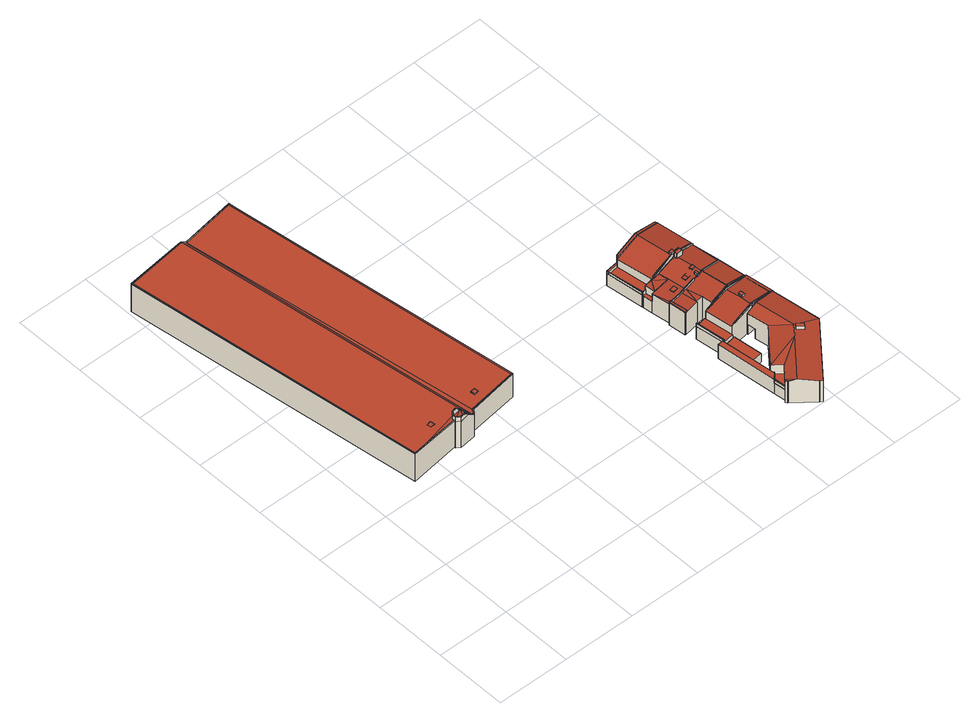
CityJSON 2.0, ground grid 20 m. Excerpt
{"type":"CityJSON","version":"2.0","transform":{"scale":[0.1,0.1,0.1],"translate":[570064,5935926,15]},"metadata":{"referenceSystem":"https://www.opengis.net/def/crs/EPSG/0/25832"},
"CityObjects":{
"building1":{"type":"Building","attributes":{"Grundfläche 2D":"2839.450642","Grundhöhe NN":"16.405"},"children":["building1-1","building1-2","building1-3"],"geometry":[{"type":"MultiSurface","lod":"3","boundaries":[[[0,1,2,3]],[[3,4,0]],[[5,6,1]],[[6,2,1]],[[7,6,5]],[[8,4,3]],[[8,9,10,4]],[[11,10,9]],[[12,10,11]],[[11,13,14,12]],[[15,16,13]],[[16,14,13]],[[17,18,19,20,8,21]],[[22,23,24,25,20,19,18]],[[26,27,23]],[[28,23,27,29,30]],[[23,28,30,29,31,32,20,25,24]],[[29,33,34,35,20,32,31]],[[20,35,34,33,36,37,38]],[[36,39,40,41,42,20,38,37]],[[43,44,39]],[[45,42,39,44,46]],[[40,39,42,41]],[[8,20,42,45,47]],[[48,44,43]],[[49,50,45,46,51]],[[52,53,1,0]],[[53,23,5,1]],[[22,18,6,7]],[[18,17,2,6]],[[3,2,17,21]],[[21,8,47,45,9,8,3]],[[45,50,11,9]],[[49,51,13,11,50]],[[51,46,15,13]],[[44,54,14,16]],[[54,55,12,14]],[[10,12,55,56,57,4]],[[52,0,4]],[[53,52,58,59]],[[23,53,59,60]],[[26,23,60,61]],[[27,26,61,62]],[[63,43,39,36,33,29,27,62,64]],[[48,43,63,65]],[[44,48,65,66]],[[54,44,66,67]],[[55,54,67,68]],[[52,4,69,58]],[[57,56,55,68,69]],[[4,57,69]],[[64,62,61,60,59,58,69,68,67,66,65,63]]],"semantics":{"surfaces":[{"type":"RoofSurface"},{"type":"WallSurface"},{"type":"GroundSurface"}],"values":[0,0,0,0,0,0,0,0,0,0,0,0,0,0,0,0,0,0,0,0,0,0,0,0,0,0,1,1,1,1,1,1,1,1,1,1,1,1,1,1,1,1,1,1,1,1,1,1,1,1,1,2]}}]},
"building1-1":{"type":"BuildingInstallation","parents":["building1"],"geometry":[{"type":"MultiSurface","lod":"3","boundaries":[[[70,71,72]],[[71,73,72]],[[73,74,72]],[[70,75,76,77,71]],[[75,33,36,78,37,79,76]],[[80,81,82,83,78,36,84]],[[80,85,86,81]],[[16,86,85]],[[16,15,87,86]],[[73,88,89,74]],[[89,88,90,91,92]],[[93,94,90]],[[94,91,90]],[[93,95,96,94]],[[96,95,97,35,98,99]],[[100,98,35]],[[101,98,100]],[[26,27,70,72]],[[70,27,29,33,36,33,75]],[[43,80,84,36,39]],[[43,48,85,80]],[[48,44,16,85]],[[46,102,87,15]],[[102,103,86,87]],[[103,104,81,86]],[[104,42,40,78,83,82,81]],[[79,37,78,37,34,31,105,30,106,71,77,76]],[[106,28,73,71]],[[73,28,24,107,88]],[[107,108,90,88]],[[93,90,108,25,32,35,38,100,35,97,95]],[[101,100,38,109]],[[99,98,101,109,41,110]],[[94,96,99,110,20,111,91]],[[111,19,112,89,92,91]],[[26,72,74,89,112,22,7,5,23]]],"semantics":{"surfaces":[{"type":"RoofSurface"},{"type":"WallSurface"}],"values":[0,0,0,0,0,0,0,0,0,0,0,0,0,0,0,0,0,1,1,1,1,1,1,1,1,1,1,1,1,1,1,1,1,1,1,1]}}]},
"building1-2":{"type":"BuildingInstallation","parents":["building1"],"geometry":[{"type":"MultiSurface","lod":"3","boundaries":[[[113,114,115,116]],[[116,115,117,118]],[[113,116,118,119]],[[114,113,119,120]],[[115,114,120,117]]],"semantics":{"surfaces":[{"type":"RoofSurface"},{"type":"WallSurface"}],"values":[0,1,1,1,1]}}]},
"building1-3":{"type":"BuildingInstallation","parents":["building1"],"geometry":[{"type":"MultiSurface","lod":"3","boundaries":[[[121,122,123,124]],[[123,125,124]],[[122,121,126]],[[123,122,126,125]]],"semantics":{"surfaces":[{"type":"RoofSurface"},{"type":"WallSurface"}],"values":[0,1,1,1]}}]},
"building2":{"type":"Building","attributes":{"Grundfläche 2D":"63.803440","Grundhöhe NN":"16.235"},"children":["building2-1","building2-2"],"geometry":[{"type":"Solid","lod":"3","boundaries":[[[[127,128,129,130,131,132,133,134,135]],[[136,137,138,139,140,141,142]],[[143,144,145,146,147,148,149,150]],[[138,151,135,134,133,152,140,139]],[[140,152,133,132,153,154,155,147,146,136,142,141]],[[136,146,156,157,137]],[[138,137,157,158,135,151]],[[148,147,155,159]],[[149,148,159,160]],[[150,149,160,161]],[[143,150,161,162]],[[144,143,162,163]],[[145,144,163,164]],[[146,145,164,156]],[[129,128,127,165,166]],[[167,131,130,129,166,168]],[[127,135,158,165]],[[132,131,167,153]],[[153,167,168,166,165,158,157,156,164,163,162,161,160,159,155,154]]]],"semantics":{"surfaces":[{"type":"RoofSurface"},{"type":"WallSurface"},{"type":"GroundSurface"}],"values":[[0,0,0,1,1,1,1,1,1,1,1,1,1,1,1,1,1,1,2]]}}]},
"building2-1":{"type":"BuildingInstallation","parents":["building2"],"geometry":[{"type":"MultiSurface","lod":"3","boundaries":[[[169,170,151,171]],[[171,151,135,127]],[[169,171,127,128]],[[170,169,128,134]],[[151,170,134,135]]],"semantics":{"surfaces":[{"type":"RoofSurface"},{"type":"WallSurface"}],"values":[0,1,1,1,1]}}]},
"building2-2":{"type":"BuildingInstallation","parents":["building2"],"geometry":[{"type":"MultiSurface","lod":"3","boundaries":[[[172,152,173,174]],[[174,173,130,131]],[[172,174,131,132]],[[152,172,132,133]],[[173,152,133,130]]],"semantics":{"surfaces":[{"type":"RoofSurface"},{"type":"WallSurface"}],"values":[0,1,1,1,1]}}]},
"building3":{"type":"Building","attributes":{"Grundfläche 2D":"267.121760","Grundhöhe NN":"15.924"},"children":["building3-1"],"geometry":[{"type":"Solid","lod":"3","boundaries":[[[[175,176,177,178,179,180]],[[178,177,181,182]],[[183,184,185,182,181]],[[185,186,187,182]],[[188,189,186]],[[189,187,186]],[[190,187,189]],[[191,192,179,178]],[[193,194,195,191,178,182,187]],[[181,177,196,197]],[[198,199,185,184,183,181,197,200]],[[188,186,185,199,201]],[[189,188,201,202]],[[190,189,202,203]],[[193,187,190,203,204]],[[194,193,204,205]],[[195,194,205,206]],[[191,195,206,207]],[[208,209,210,211,212,192,191,207]],[[213,214,176,175,180,179,192,212,215]],[[216,217,218,219,196,177,176,214]],[[217,216,211,210]],[[209,208,219,218]],[[197,196,219,208,207,206,205,204,203,202,201,199,198,200]],[[215,212,211,216,214,213]],[[218,217,210,209]]]],"semantics":{"surfaces":[{"type":"RoofSurface"},{"type":"WallSurface"},{"type":"GroundSurface"},{"type":"OuterCeilingSurface"}],"values":[[0,0,0,0,0,0,0,0,0,1,1,1,1,1,1,1,1,1,1,1,1,1,1,2,2,3]]}}]},
"building3-1":{"type":"BuildingInstallation","parents":["building3"],"geometry":[{"type":"MultiSurface","lod":"3","boundaries":[[[220,221,222,223]],[[223,222,224,225]],[[220,223,225,226]],[[221,220,226,227]],[[222,221,227,224]]],"semantics":{"surfaces":[{"type":"RoofSurface"},{"type":"WallSurface"}],"values":[0,1,1,1,1]}}]},
"building4":{"type":"Building","attributes":{"Grundfläche 2D":"130.447552","Grundhöhe NN":"15.861"},"children":["building4-1","building4-2","building4-3","building4-4"],"geometry":[{"type":"Solid","lod":"3","boundaries":[[[[228,229,230,231,232]],[[233,234,235,236,237,238,239,240,241,242,243,244,245,246,247,248]],[[230,249,246,245,244,243,242,241,250,251,232,231]],[[252,253,254,255,256,257,258,259,260]],[[247,246,215,261]],[[213,215,246,249,230,231,228,254,262,263,264]],[[238,247,261,265]],[[251,250,241,240,239,238,265,266,255]],[[232,251,255,254,228]],[[253,252,260,267,268]],[[254,253,268,262]],[[256,255,266,269]],[[270,258,257,256,269,271]],[[260,259,258,270,272,267]],[[270,271,269,266,265,261,215,213,264,263,262,268,267,272]],[[231,230,229,228]],[[248,247,234]],[[234,233,248]],[[247,238,237,236,235,234]]]],"semantics":{"surfaces":[{"type":"RoofSurface"},{"type":"WallSurface"},{"type":"GroundSurface"}],"values":[[0,0,0,0,1,1,1,1,1,1,1,1,1,1,2,0,0,0,0]]}}]},
"building4-1":{"type":"BuildingInstallation","parents":["building4"],"geometry":[{"type":"MultiSurface","lod":"3","boundaries":[[[273,274,275,276]],[[276,275,277,278]],[[278,279,273,276]],[[279,280,274,273]],[[275,274,280,277]]],"semantics":{"surfaces":[{"type":"RoofSurface"},{"type":"WallSurface"}],"values":[0,1,1,1,1]}}]},
"building4-2":{"type":"BuildingInstallation","parents":["building4"],"geometry":[{"type":"MultiSurface","lod":"3","boundaries":[[[281,282,283,284]],[[285,286,282]],[[286,283,282]],[[285,287,288,289,290,286]],[[249,246,285,282,281,230]],[[285,246,247,248,289,288,287]],[[248,291,290,289]],[[291,245,292,284,283,286,290]],[[292,230,281,284]]],"semantics":{"surfaces":[{"type":"RoofSurface"},{"type":"WallSurface"}],"values":[0,0,0,0,1,1,1,1,1]}}]},
"building4-3":{"type":"BuildingInstallation","parents":["building4"],"geometry":[{"type":"MultiSurface","lod":"3","boundaries":[[[293,294,295,296,297,298,299,300]],[[296,301,302,303,304,297]],[[237,238,239,240,241,250,302,301,296,295,294,293,300]],[[250,305,303,302]],[[306,299,298,297,304,303,305,242,307,308]],[[306,237,300,299]]],"semantics":{"surfaces":[{"type":"RoofSurface"},{"type":"WallSurface"}],"values":[0,0,1,1,1,1]}}]},
"building4-4":{"type":"BuildingInstallation","parents":["building4"],"geometry":[{"type":"MultiSurface","lod":"3","boundaries":[[[309,310,311,312,313]],[[258,259,260,311,310,309]],[[260,252,312,311]],[[313,312,252,257]],[[257,258,309,313]]],"semantics":{"surfaces":[{"type":"RoofSurface"},{"type":"WallSurface"}],"values":[0,1,1,1,1]}}]},
"building5":{"type":"Building","attributes":{"Grundfläche 2D":"117.059895","Grundhöhe NN":"15.390"},"children":["building5-1","building5-2","building5-3"],"geometry":[{"type":"Solid","lod":"3","boundaries":[[[[314,315,316,317,318,319,320,321]],[[320,319,322,320,321]],[[320,321,314,321]],[[323,314,321,324]],[[324,321,320,322]],[[324,322,324,323]],[[325,326,327,314,323,324,322,328,329,330,331,332,333]],[[334,335,331,336,337]],[[333,332,331,335,334]],[[336,338,339,340,341,342,334,337]],[[338,343,344,345,340,339]],[[346,347,338,336,331,330,329,328,322,319,318,317,348,349]],[[343,338,347,350]],[[344,343,350,351]],[[345,344,351,352]],[[340,345,352,353]],[[341,340,353,354]],[[342,341,354,355]],[[334,342,355,356]],[[333,334,356,357]],[[325,333,357,358]],[[359,360,316,315,314,327,326,325,358,361]],[[317,316,360,348]],[[354,353,352,351,350,347,346,349,348,360,359,361,358,357,356,355]]]],"semantics":{"surfaces":[{"type":"RoofSurface"},{"type":"WallSurface"},{"type":"GroundSurface"}],"values":[[0,0,0,0,0,0,0,0,0,0,0,1,1,1,1,1,1,1,1,1,1,1,1,2]]}}]},
"building5-1":{"type":"BuildingInstallation","parents":["building5"],"geometry":[{"type":"MultiSurface","lod":"3","boundaries":[[[362,363,364,365,366]],[[367,365,364]],[[367,364,368,369,370,371,372,373]],[[368,364,363,362,318,319,322,328,329,370,369]],[[329,374,371,370]],[[374,375,376,324,367,373,372,371]],[[367,324,320,365]],[[377,366,365,320]],[[377,318,362,366]]],"semantics":{"surfaces":[{"type":"RoofSurface"},{"type":"WallSurface"}],"values":[0,0,0,1,1,1,1,1,1]}}]},
"building5-2":{"type":"BuildingInstallation","parents":["building5"],"geometry":[{"type":"MultiSurface","lod":"3","boundaries":[[[378,379,380,381,300,382]],[[383,384,381,380]],[[385,384,383]],[[386,387,388,389,390,384,385]],[[315,391,378,382]],[[383,380,379,378,391,321]],[[383,321,323,385]],[[323,392,393,394,388,387,386,385]],[[394,326,389,388]],[[381,384,390,389,326,327,314,315,382,300]]],"semantics":{"surfaces":[{"type":"RoofSurface"},{"type":"WallSurface"}],"values":[0,0,0,0,1,1,1,1,1,1]}}]},
"building5-3":{"type":"BuildingInstallation","parents":["building5"],"geometry":[{"type":"MultiSurface","lod":"3","boundaries":[[[395,396,397,398,399]],[[398,400,399]],[[396,401,402,397]],[[403,402,401,404,405,406,407,408,409,410]],[[396,395,399,330,331,336,338,404,401]],[[338,343,405,404]],[[343,344,406,405]],[[344,345,407,406]],[[345,340,411,409,408,407]],[[410,409,411,339]],[[335,332,412,400,398,397,402,403,410,339,337]],[[412,330,399,400]]],"semantics":{"surfaces":[{"type":"RoofSurface"},{"type":"WallSurface"}],"values":[0,0,0,0,1,1,1,1,1,1,1,1]}}]},
"building6":{"type":"Building","attributes":{"Grundfläche 2D":"135.461512","Grundhöhe NN":"16.140"},"children":["building6-1","building6-2","building6-3","building6-4","building6-5","building6-6"],"geometry":[{"type":"MultiSurface","lod":"3","boundaries":[[[413,414,415]],[[415,414,416,417]],[[418,414,413]],[[419,416,414]],[[420,318,317]],[[421,422,423,424,425]],[[424,425,424,423]],[[426,427,428,429,430,431,432]],[[433,429,428]],[[425,424,423,434,426,432,435,436,437,438,439]],[[440,318,420,441,421,425,439,438,437]],[[442,443,444,445,446,447,448,449]],[[450,451,452,453]],[[454,451,414,418]],[[451,450,419,414]],[[445,455,416,419,450]],[[455,456,444,443,415,417,416]],[[420,317,457,458]],[[459,454,418,434,423,422,421,441,420,458,460]],[[426,434,418,413]],[[443,442,428,427,426,413,415]],[[428,442,461,462,433]],[[429,433,462,463]],[[430,429,463,464]],[[435,432,431,430,464,465,466,457,317,318,440,437,436]],[[451,454,459,452]],[[467,447,446,445,450,453,468]],[[448,447,467,469]],[[449,448,469,470]],[[442,449,470,461]],[[458,457,466,465,464,463,462,461,470,469,467,468,453,452,459,460]]],"semantics":{"surfaces":[{"type":"RoofSurface"},{"type":"WallSurface"},{"type":"GroundSurface"}],"values":[0,0,0,0,0,0,0,0,0,0,0,0,1,1,1,1,1,1,1,1,1,1,1,1,1,1,1,1,1,1,2]}}]},
"building6-1":{"type":"BuildingInstallation","parents":["building6"],"geometry":[{"type":"MultiSurface","lod":"3","boundaries":[[[455,471,472,473,456]],[[445,446,447,472,471,455]],[[447,448,473,472]],[[448,444,456,473]]],"semantics":{"surfaces":[{"type":"RoofSurface"},{"type":"WallSurface"}],"values":[0,1,1,1]}}]},
"building6-2":{"type":"BuildingInstallation","parents":["building6"],"geometry":[{"type":"MultiSurface","lod":"3","boundaries":[[[474,475,476,477]],[[476,478,477]],[[479,475,474]],[[476,475,479,478]]],"semantics":{"surfaces":[{"type":"RoofSurface"},{"type":"WallSurface"}],"values":[0,1,1,1]}}]},
"building6-3":{"type":"BuildingInstallation","parents":["building6"],"geometry":[{"type":"MultiSurface","lod":"3","boundaries":[[[480,481,482,483]],[[439,484,483,482]],[[484,485,480,483]],[[481,480,485,438]],[[438,439,482,481]]],"semantics":{"surfaces":[{"type":"RoofSurface"},{"type":"WallSurface"}],"values":[0,1,1,1,1]}}]},
"building6-4":{"type":"BuildingInstallation","parents":["building6"],"geometry":[{"type":"MultiSurface","lod":"3","boundaries":[[[486,487,488]],[[489,490,487,486,491,492,493]],[[422,424,486,488]],[[491,486,424,494]],[[494,425,495,493,492,491]],[[495,441,489,493]],[[490,489,441,421,422,488,487]]],"semantics":{"surfaces":[{"type":"RoofSurface"},{"type":"WallSurface"}],"values":[0,0,1,1,1,1,1]}}]},
"building6-5":{"type":"BuildingInstallation","parents":["building6"],"geometry":[{"type":"MultiSurface","lod":"3","boundaries":[[[496,497,498,499]],[[500,501,497,496]],[[501,502,498,497]],[[500,496,499]]],"semantics":{"surfaces":[{"type":"RoofSurface"},{"type":"WallSurface"}],"values":[0,1,1,1]}}]},
"building6-6":{"type":"BuildingInstallation","parents":["building6"],"geometry":[{"type":"MultiSurface","lod":"3","boundaries":[[[503,504,505,506]],[[506,505,436,507]],[[503,506,507,508]],[[504,503,508,435]],[[435,436,505,504]]],"semantics":{"surfaces":[{"type":"RoofSurface"},{"type":"WallSurface"}],"values":[0,1,1,1,1]}}]},
"building7":{"type":"Building","attributes":{"Grundfläche 2D":"184.935469","Grundhöhe NN":"16.073"},"children":["building7-1","building7-2","building7-3","building7-4","building7-5","building7-6"],"geometry":[{"type":"Solid","lod":"3","boundaries":[[[[509,510,511,512]],[[512,511,513,514]],[[515,516,517,518,519,520,521,522,512,514,523]],[[509,512,522,521,524,525,526,527,528,529,530,531,510]],[[532,533,534,535,536,537,538,539,540]],[[541,458,542,516,515,523,514,513,511,510,531,530,452,460]],[[518,517,516,542,543]],[[519,518,543,544]],[[520,519,544,545]],[[524,521,520,545,546]],[[547,525,524,546,540,539]],[[539,538,526,525,547]],[[535,453,452,530,529,528,527,526,538,537,536]],[[532,540,546,548]],[[533,532,548,467]],[[453,535,534,533,467,468]],[[545,544,543,542,458,541,460,452,453,468,467,548,546]]]],"semantics":{"surfaces":[{"type":"RoofSurface"},{"type":"WallSurface"},{"type":"GroundSurface"}],"values":[[0,0,0,0,0,1,1,1,1,1,1,1,1,1,1,1,2]]}}]},
"building7-1":{"type":"BuildingInstallation","parents":["building7"],"geometry":[{"type":"MultiSurface","lod":"3","boundaries":[[[549,550,551,552]],[[552,551,514,523]],[[549,552,523,553]],[[550,549,553,554]]],"semantics":{"surfaces":[{"type":"RoofSurface"},{"type":"WallSurface"}],"values":[0,1,1,1]}}]},
"building7-2":{"type":"BuildingInstallation","parents":["building7"],"geometry":[{"type":"MultiSurface","lod":"3","boundaries":[[[555,556,557,558]],[[510,511,487,556,555,559]],[[557,556,487,560,561,562,563]],[[563,512,558,557]],[[555,558,512,564,565,559]]],"semantics":{"surfaces":[{"type":"RoofSurface"},{"type":"WallSurface"}],"values":[0,1,1,1,1]}}]},
"building7-3":{"type":"BuildingInstallation","parents":["building7"],"geometry":[{"type":"MultiSurface","lod":"3","boundaries":[[[566,567,568,569,570]],[[570,569,571,572,573]],[[524,525,574,568,567,566]],[[574,522,575,571,569,568]],[[520,573,572,571,575,519]],[[520,521,524,566,570,573]]],"semantics":{"surfaces":[{"type":"RoofSurface"},{"type":"WallSurface"}],"values":[0,0,1,1,1,1]}}]},
"building7-4":{"type":"BuildingInstallation","parents":["building7"],"geometry":[{"type":"MultiSurface","lod":"3","boundaries":[[[576,561,560,487,490,489]],[[511,513,514,551,489,490,487]],[[551,550,576,489]],[[562,561,576,550,554]]],"semantics":{"surfaces":[{"type":"RoofSurface"},{"type":"WallSurface"}],"values":[0,1,1,1]}}]},
"building7-5":{"type":"BuildingInstallation","parents":["building7"],"geometry":[{"type":"MultiSurface","lod":"3","boundaries":[[[577,559,565,578,579]],[[577,579,580,581,582,583]],[[584,581,580,579,578,565,564,509]],[[531,583,582,581,584,585]],[[583,531,510,559,577]]],"semantics":{"surfaces":[{"type":"RoofSurface"},{"type":"WallSurface"}],"values":[0,0,1,1,1]}}]},
"building7-6":{"type":"BuildingInstallation","parents":["building7"],"geometry":[{"type":"MultiSurface","lod":"3","boundaries":[[[547,586,587,588,589,590]],[[540,532,587,586]],[[533,588,587,532]],[[533,534,589,588]],[[590,589,534,591]],[[591,538,539,547,590]],[[540,586,547,539]]],"semantics":{"surfaces":[{"type":"RoofSurface"},{"type":"WallSurface"}],"values":[0,1,1,1,1,1,1]}}]}
},
"vertices":[
[3,1250,105],[117,430,105],[119,431,105],[6,1248,105],[175,1274,101],[255,449,102],[134,433,105],[254,450,102],[175,1271,101],[193,1274,87],[193,1276,87],[340,1294,90],[342,1297,91],[453,478,90],[456,476,91],[318,459,86],[318,457,86],[119,431,103],[134,433,102],[260,463,101],[287,469,101],[6,1248,103],[254,450,99],[255,449,99],[257,450,99],[281,465,100],[255,446,99],[265,438,98],[257,448,99],[278,440,99],[273,442,99],[279,443,100],[286,466,100],[290,441,101],[290,444,101],[287,466,101],[306,444,87],[304,446,88],[288,466,99],[308,444,84],[306,446,86],[289,467,99],[308,447,84],[310,444,84],[318,457,84],[193,1274,84],[318,459,84],[175,1271,100],[319,456,84],[341,1283,89],[340,1294,89],[453,478,89],[3,1250,103],[117,430,103],[456,476,89],[342,1297,89],[193,1276,84],[175,1274,100],[3,1250,14],[117,430,14],[255,449,14],[255,446,14],[265,438,14],[310,444,14],[308,444,14],[319,456,14],[318,457,14],[456,476,14],[342,1297,14],[175,1274,14],
[265,438,113],[266,441,113],[255,446,113],[257,448,113],[255,449,113],[278,440,113],[278,442,113],[273,442,113],[305,446,87],[279,443,112],[310,444,87],[309,447,87],[308,447,87],[306,446,87],[308,444,87],[319,456,87],[316,456,87],[316,458,87],[256,453,113],[254,455,113],[263,463,113],[262,465,113],[260,463,113],[274,464,114],[273,467,114],[283,466,102],[283,468,102],[286,466,101],[289,467,101],[288,469,101],[288,466,101],[289,466,101],[316,458,84],[316,456,84],[309,447,84],[278,442,100],[266,441,99],[256,453,100],[263,463,101],[289,466,99],[288,469,99],[262,465,101],[254,455,100],
[352,488,88],[364,490,88],[362,502,88],[350,500,88],[362,502,86],[350,500,85],[352,488,85],[364,490,86],
[201,468,102],[213,470,102],[211,482,102],[199,480,102],[211,482,101],[213,470,101],
[903,59,46],[905,62,46],[935,97,46],[918,111,46],[917,112,46],[913,107,46],[913,104,46],[902,93,46],[899,90,46],[894,257,57],[879,255,57],[899,90,57],[902,93,57],[913,104,57],[913,107,57],[912,110,57],[928,260,39],[896,255,39],[896,257,39],[894,257,39],[904,177,39],[943,182,39],[933,263,39],[928,262,39],[899,90,55],[913,104,53],[913,107,12],[912,110,12],[904,177,12],[894,257,12],[879,255,12],[899,90,12],[943,182,12],[933,263,12],[928,262,12],[928,260,12],[896,255,12],[896,257,12],[903,59,12],[935,97,12],[917,112,12],[918,111,12],
[905,62,55],[902,93,55],[903,59,55],
[913,107,53],[918,111,53],[917,112,53],
[998,272,81],[981,270,75],[990,210,75],[1028,166,86],[1012,275,86],[999,273,81],[912,116,75],[1007,140,86],[917,112,75],[918,111,75],[935,97,75],[905,62,75],[920,36,86],[900,55,75],[905,50,78],[903,49,78],[1089,149,75],[1070,283,75],[958,4,77],[959,5,77],[965,0,75],[990,210,9],[912,116,9],[918,111,9],[935,97,9],[917,112,9],[900,55,9],[905,50,9],[903,49,9],[958,4,9],[959,5,9],[965,0,9],[1089,149,9],[1073,259,9],[1073,259,40],[1070,279,40],[1070,279,9],[1070,283,9],[998,272,9],[981,270,9],[999,273,9],[982,267,9],[982,267,40],[984,247,40],[984,247,9],
[1044,149,93],[1029,161,93],[1023,153,93],[1038,141,93],[1023,153,85],[1038,141,82],[1044,149,82],[1029,161,85],
[928,262,76],[933,263,77],[934,263,77],[932,263,77],[927,265,76],[1070,283,76],[1070,286,76],[1059,359,76],[1057,358,77],[1052,358,77],[1051,358,78],[999,350,88],[998,350,88],[988,348,90],[988,346,90],[993,315,90],[994,305,90],[998,275,90],[999,273,90],[1062,282,78],[1063,282,78],[998,272,90],[924,339,78],[917,338,76],[898,256,50],[928,260,50],[928,262,50],[917,338,50],[916,340,50],[887,336,50],[885,335,50],[896,257,50],[896,255,50],[1062,282,9],[928,262,9],[932,263,9],[934,263,9],[1051,358,9],[917,338,9],[896,255,9],[928,260,9],[916,340,9],[885,335,9],[887,336,9],[896,257,9],
[1004,317,95],[997,316,95],[998,305,95],[1006,306,95],[998,305,90],[1006,306,88],[1004,317,88],[997,316,90],
[934,263,79],[998,272,95],[997,275,95],[934,266,79],[999,273,95],[998,275,95],[1025,276,88],[1062,282,79],[1063,282,79],[1063,285,79],[1063,285,78],[934,266,77],
[1051,358,79],[999,350,91],[998,350,92],[988,348,94],[988,346,94],[998,347,92],[1053,355,78],[1052,358,78],[945,342,84],[924,339,79],[924,337,79],[944,339,84],[924,337,78],[1053,355,77],[998,347,89],[998,347,88],
[885,335,59],[896,257,59],[896,255,59],[898,256,59],[887,336,59],
[998,350,89],[1055,358,75],[1057,358,75],[1046,435,75],[1044,435,75],[987,427,89],[987,425,89],[998,353,89],[986,427,89],[997,353,89],[986,425,89],[943,342,79],[945,342,80],[988,348,87],[970,424,86],[966,424,86],[956,423,84],[928,419,79],[929,416,79],[939,374,79],[921,372,77],[928,416,79],[915,417,77],[915,414,77],[878,411,75],[878,409,75],[881,365,75],[881,364,75],[921,370,77],[878,413,75],[873,412,75],[879,365,75],[986,427,4],[878,411,4],[1046,435,4],[987,427,4],[878,413,4],[873,412,4],[879,365,4],[881,365,4],[881,364,4],[921,370,4],[921,372,4],[939,374,4],[943,342,4],[1055,358,4],[1057,358,4],[998,350,4],
[1044,435,78],[987,427,92],[986,427,92],[987,425,92],[1045,433,78],[986,425,92],[976,425,91],[970,424,90],[966,424,90],[967,422,90],[969,422,90],[971,422,90],[967,422,86],[969,422,86],[971,422,86],[1045,433,75],
[1055,361,77],[1051,361,79],[999,353,95],[999,350,95],[1055,358,77],[998,353,95],[998,350,95],[997,353,95],[988,352,92],[987,352,92],[945,346,82],[945,342,82],[988,348,92],[1055,361,75],[988,352,87],[987,352,87],[945,346,80],
[928,419,83],[915,417,80],[928,416,83],[929,416,83],[956,423,88],[957,420,89],[912,416,79],[912,414,79],[880,409,79],[878,411,79],[878,413,79],[873,412,79],[879,365,79],[881,365,79],[885,366,79],[878,409,79],[885,366,75],[957,420,84],
[921,468,74],[893,492,73],[876,461,71],[871,490,72],[872,488,72],[918,495,74],[893,493,73],[1035,512,75],[975,503,88],[971,503,87],[963,502,86],[972,497,87],[976,494,88],[921,468,76],[876,461,74],[866,460,73],[878,413,74],[878,411,74],[912,416,75],[928,419,76],[873,412,73],[918,495,76],[970,424,85],[976,425,86],[986,427,88],[983,446,88],[982,454,88],[987,427,88],[988,505,85],[866,460,49],[876,461,49],[872,488,49],[871,490,49],[864,489,49],[862,489,49],[863,487,49],[862,486,49],[893,493,49],[893,492,49],[893,492,11],[893,493,11],[918,495,49],[871,490,59],[872,488,59],[1046,435,11],[1035,512,11],[918,495,11],[963,502,11],[866,460,11],[873,412,11],[878,413,11],[878,411,11],[986,427,11],[987,427,11],[862,489,11],[864,489,11],[863,487,11],[862,486,11],
[864,489,59],[862,489,59],[863,487,59],
[958,449,83],[943,447,81],[945,435,81],[960,437,83],[945,435,80],[943,447,80],
[974,445,90],[983,446,91],[982,454,91],[972,453,90],[972,453,86],[974,445,86],
[972,497,101],[973,503,101],[971,503,101],[988,505,101],[975,503,101],[972,494,101],[976,494,101],[989,496,101],[972,494,87],[989,496,85],
[901,441,76],[903,430,76],[918,432,76],[916,443,76],[901,441,75],[903,430,75],[915,431,76],
[969,434,92],[970,424,92],[976,425,92],[975,435,92],[975,435,86],[969,434,85],
[962,504,98],[963,502,98],[973,503,95],[962,510,98],[975,503,94],[988,505,91],[1035,512,77],[1036,512,77],[1035,515,77],[1021,615,77],[1016,615,79],[1016,616,79],[948,607,98],[949,600,98],[1029,511,79],[883,597,77],[884,592,77],[879,591,76],[879,590,76],[893,494,76],[893,493,76],[893,492,76],[899,492,78],[848,592,50],[862,489,50],[864,489,50],[893,493,50],[893,494,50],[879,590,50],[879,591,50],[884,592,50],[883,597,50],[973,503,11],[1036,512,11],[1021,615,11],[1016,615,11],[1016,616,11],[883,597,11],[884,592,58],[848,592,11],
[1029,514,80],[988,508,94],[988,505,94],[1029,511,80],[1029,514,79],[988,508,91],
[963,502,104],[973,503,104],[972,512,104],[962,510,104],[963,502,99],[973,504,101],[973,506,101],[973,506,95],[972,512,95],[963,504,98],[963,504,99],
[883,597,81],[884,592,81],[884,591,81],[949,600,100],[948,607,100],[1017,610,81],[1016,615,81],[1016,616,81],[884,591,77],[1017,610,79],
[988,508,101],
[959,501,99],[962,504,99],[959,503,99],[917,498,85],[899,495,79],[899,494,79],[899,492,79],[899,495,78],[899,494,78],
[883,597,58],[848,592,58],[862,489,58],[864,489,58],[850,587,58],[850,587,50]
]}
